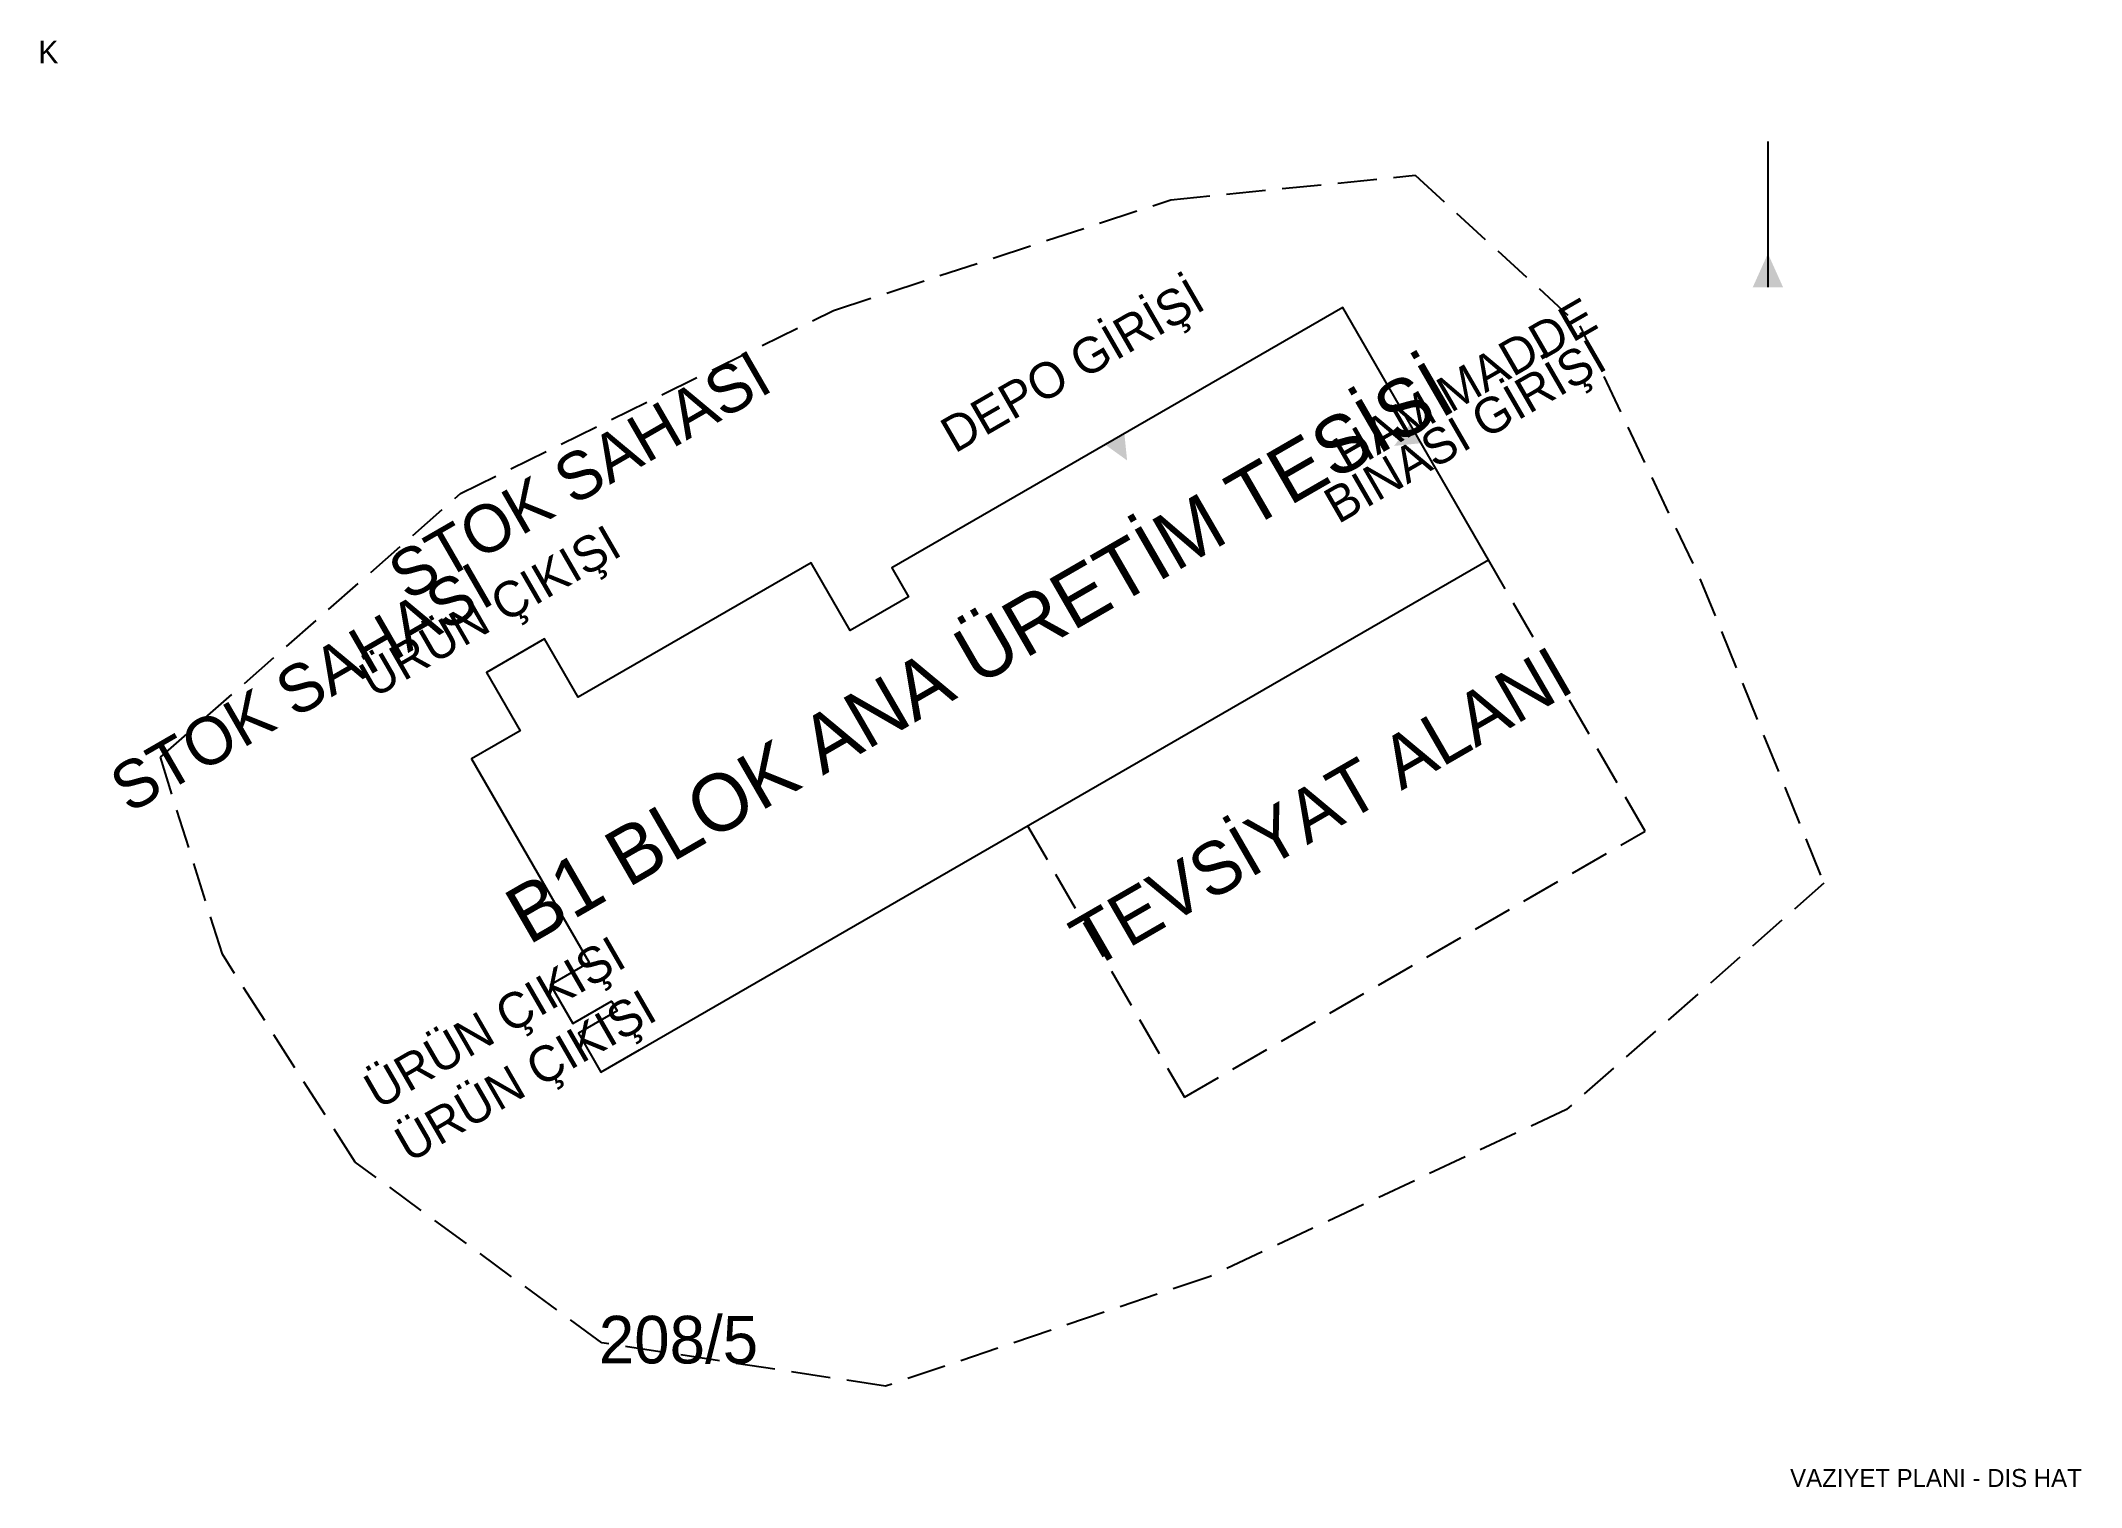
# Model space of a CAD drawing. Header units: metres. Extents: x -107 to 257, y -78 to 180.
import ezdxf
from ezdxf.enums import TextEntityAlignment as Align

# ---------------------------------------------------------------- set-up
doc = ezdxf.new("R2010")
doc.units = ezdxf.units.M
doc.linetypes.add('DASHED', pattern=[10, 7, -3])
for name, color, linetype in [('BINA', 7, 'CONTINUOUS'), ('GIRIS', 7, 'CONTINUOUS'), ('PARSEL', 7, 'DASHED'), ('TEVSIYAT', 7, 'DASHED'), ('YAZI', 7, 'CONTINUOUS')]:
    doc.layers.add(name, color=color, linetype=linetype)

msp = doc.modelspace()

# ---------------------------------------------------------------- linework, layer by layer
at = {"layer": 'BINA', "linetype": 'CONTINUOUS'}
msp.add_lwpolyline([(0, 0), (151.5544, 87.5), (125.5544, 132.5333), (45.0141, 86.0333), (48.0141, 80.8372), (37.6218, 74.8372), (30.6218, 86.9615), (-10.9474, 62.9615), (-16.9474, 73.3538), (-27.3397, 67.3538), (-21.3397, 56.9615), (-30, 51.9615), (-9, 15.5885), (-15.9282, 11.5885), (-11.9282, 4.6603), (-5, 8.6603), (-4, 6.9282), (-10.9282, 2.9282), (-6.9282, -4)], close=True, dxfattribs=at)
at = {"layer": 'GIRIS'}
for points in [[(87.0513, 105.2228), (86.566, 110.0233), (83.1365, 108.0433)], [(134.7439, 107.8167), (139.5444, 108.3019), (137.5644, 111.7314)]]:
    msp.add_solid(points, dxfattribs=at)
at = {"layer": 'PARSEL', "linetype": 'DASHED'}
msp.add_lwpolyline([(-85.5692, 52.2102), (-31.9474, 99.3346), (34.6384, 132.0045), (94.832, 151.7461), (138.473, 156.1577), (167.8653, 129.2487), (189.4012, 83.9474), (211.473, 29.718), (165.5115, -10.6743), (101.8897, -40.4782), (43.9282, -60.0859), (-6.7128, -52.3731), (-50.7654, -20.0718), (-74.4974, 17.0333)], close=True, dxfattribs=at)
at = {"layer": 'TEVSIYAT', "linetype": 'DASHED'}
msp.add_lwpolyline([(69.282, 40), (97.282, -8.4974), (179.5544, 39.0026), (151.5544, 87.5)], dxfattribs=at)
at = {"layer": 'YAZI'}
msp.add_line((201.473, 162.1577), (201.473, 136.1577), dxfattribs=at)
msp.add_solid([(201.473, 142.1577), (198.773, 136.1577), (204.173, 136.1577)], dxfattribs=at)

# ---------------------------------------------------------------- texts
for s, height, p in [('K', 4, (-105.5692, 176.1577)), ('208/5', 8.5, (6.9474, -56.0333)), ('VAZIYET PLANI - DIS HAT', 3.2, (231.473, -78.0859))]:
    msp.add_text(s, height=height, dxfattribs=at).set_placement(p, align=Align.CENTER)
for s, height, p in [('DEPO GİRİŞİ', 6.375, (78.8513, 119.4256)), ('HAM MADDE', 6.375, (148.9468, 116.0167)), ('BİNASI GİRİŞİ', 6.375, (148.9468, 107.7667)), ('STOK SAHASI', 8.5, (-8.6269, 98.9423)), ('B1 BLOK ANA ÜRETİM TESİSİ', 10.2, (63.2102, 66.5167)), ('ÜRÜN ÇIKIŞI', 6.375, (-25.1436, 75.55)), ('STOK SAHASI', 8.5, (-58.3205, 61.0141)), ('TEVSİYAT ALANI', 9.35, (123.9852, 39.2513)), ('ÜRÜN ÇIKIŞI', 6.375, (-24.3205, 2.1244)), ('ÜRÜN ÇIKIŞI', 6.375, (-18.8205, -7.4019))]:
    msp.add_text(s, height=height, rotation=30, dxfattribs=at).set_placement(p, align=Align.CENTER)

doc.saveas('drawing.dxf')
